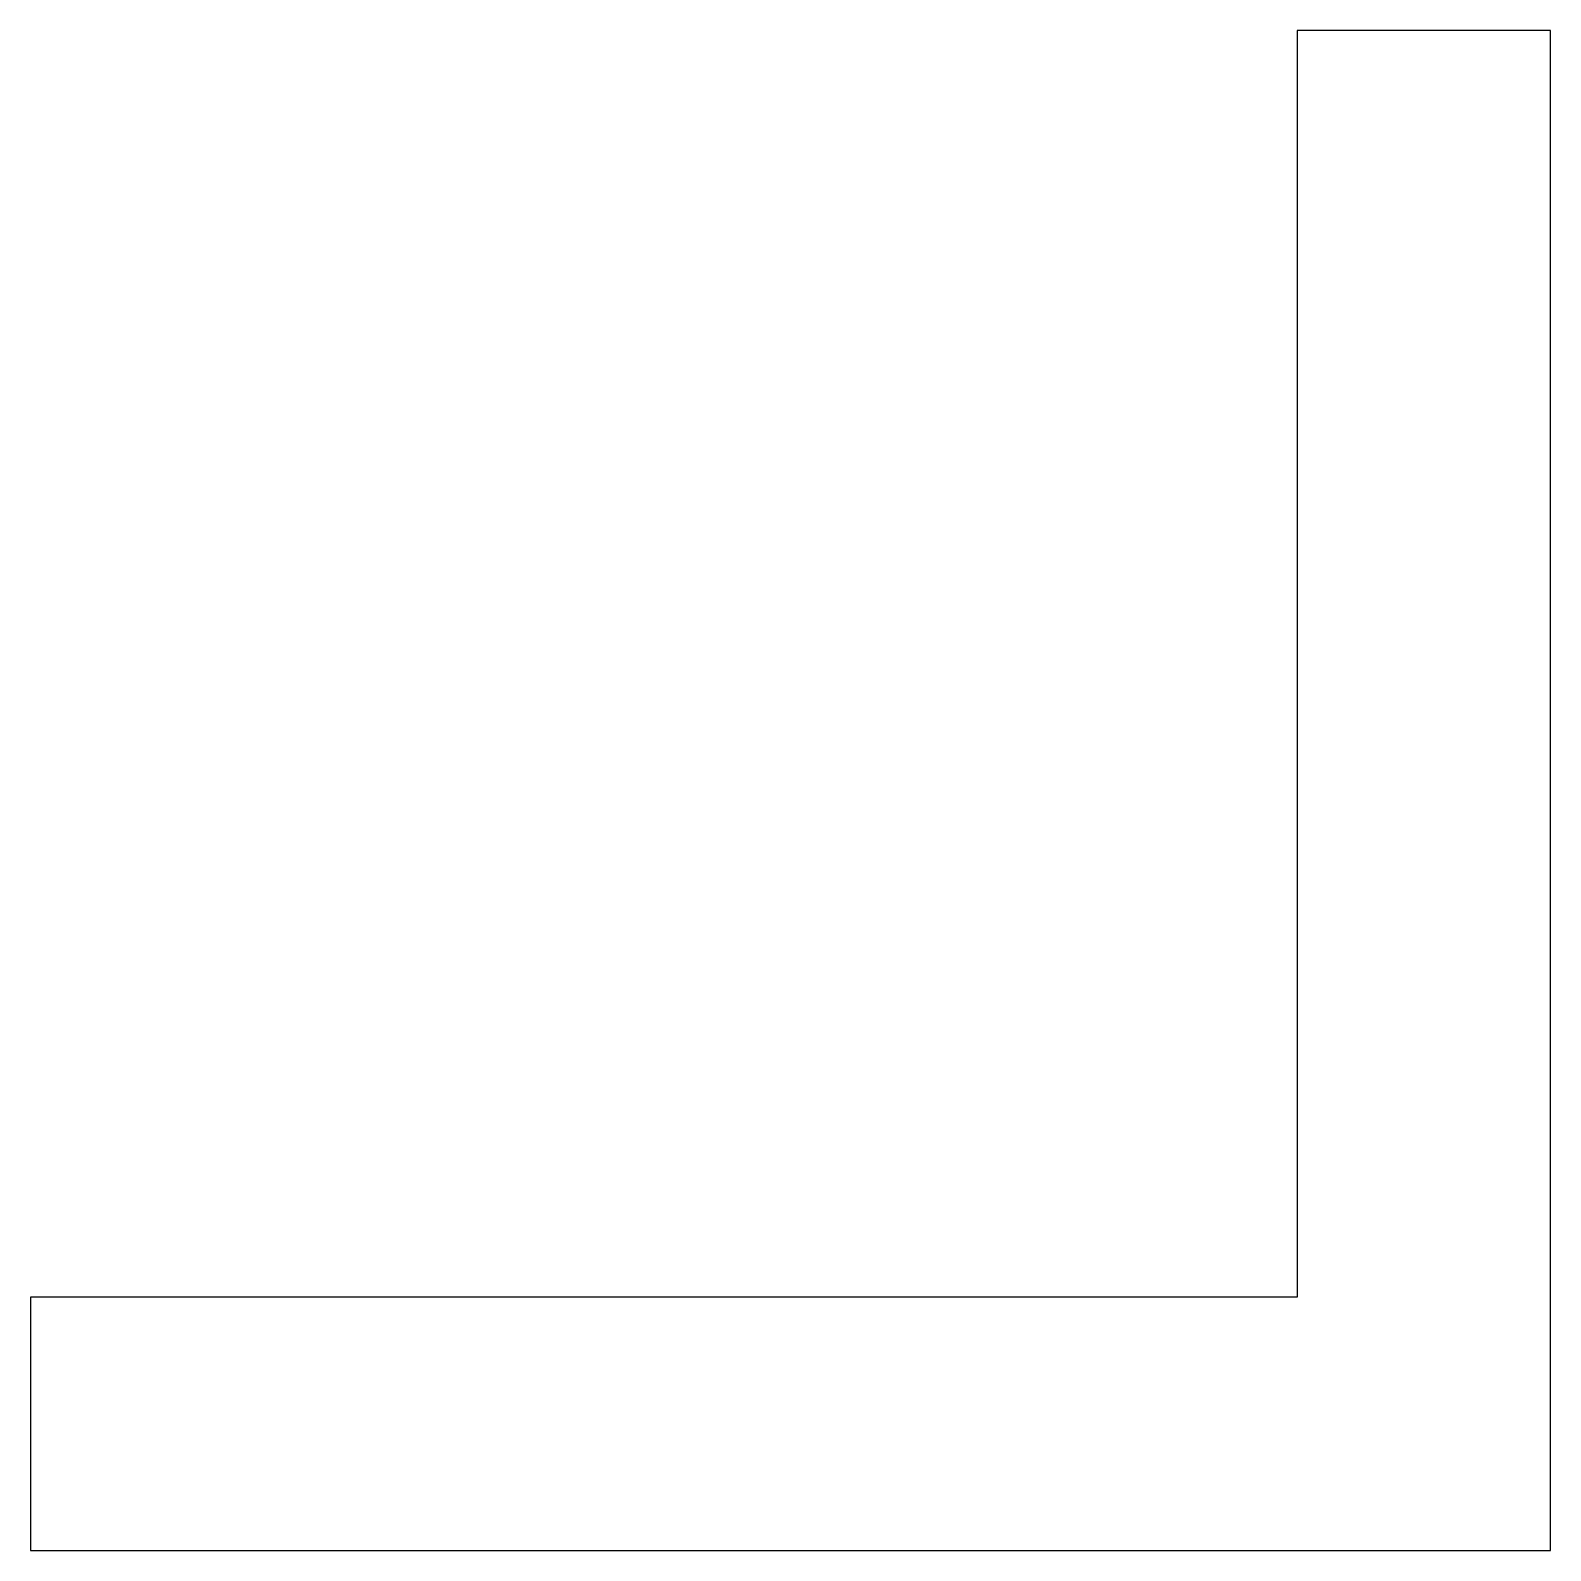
# Model space of a CAD drawing. Extents: x 0 to 96, y 0 to 48.
# Drawn here: x 93.006 to 96.006, y 0.006 to 3.006 of the extents above; entities that cross this region are included whole.
import ezdxf

# ---------------------------------------------------------------- set-up
doc = ezdxf.new("R2010")
doc.units = 0
doc.layers.add('Layer_1', color=7, linetype='CONTINUOUS')

msp = doc.modelspace()

# ---------------------------------------------------------------- linework, layer by layer
at = {"layer": 'Layer_1', "color": 7}
for p, q in [((96.005556, 3.005555), (95.505556, 3.005555)), ((95.505556, 3.005555), (95.505556, 0.505556)), ((96.005556, 0.005556), (96.005556, 3.005555)), ((95.505556, 0.505556), (93.005556, 0.505556)), ((93.005556, 0.505556), (93.005556, 0.005556)), ((93.005556, 0.005556), (96.005556, 0.005556))]:
    msp.add_line(p, q, dxfattribs=at)

doc.saveas('drawing.dxf')
